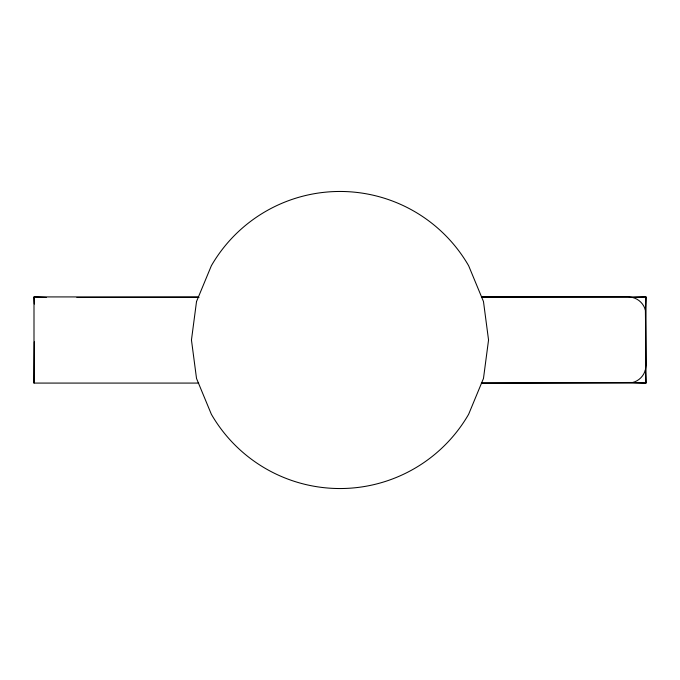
<?xml version="1.0" encoding="UTF-8"?>
<svg xmlns="http://www.w3.org/2000/svg" width="680" height="680" viewBox="0 0 680 680"><rect width="100%" height="100%" fill="white"/><g stroke="black" fill="none" stroke-linecap="round" stroke-linejoin="round"><path stroke-width="1.02" d="M198.688 383.078L34 383.078L34.34 341.844M481.312 383.078L646 383.078L645.396 369.869L646 365.253L645.396 310.131L646 296.922L481.44 297.092M481.567 296.922L628.175 296.922L632.791 297.525L646 296.922L646 383.078L632.791 382.475L481.567 383.078M198.432 296.922L34 296.922L34 383.078M76.942 297.5L199.036 297.373M46.197 297.483L34 296.922L34.323 304.036M632.791 297.525A17.824 17.824 0 0 1 645.396 310.131M645.396 369.869A17.824 17.824 0 0 1 632.791 382.475M196.52 301.554L191.454 340L196.52 378.445L211.361 414.273A148.546 148.546 0 0 0 468.639 414.273L483.48 378.445L488.546 340L483.48 301.554L468.639 265.727A148.546 148.546 0 0 0 211.361 265.727L196.52 301.554"/></g></svg>
